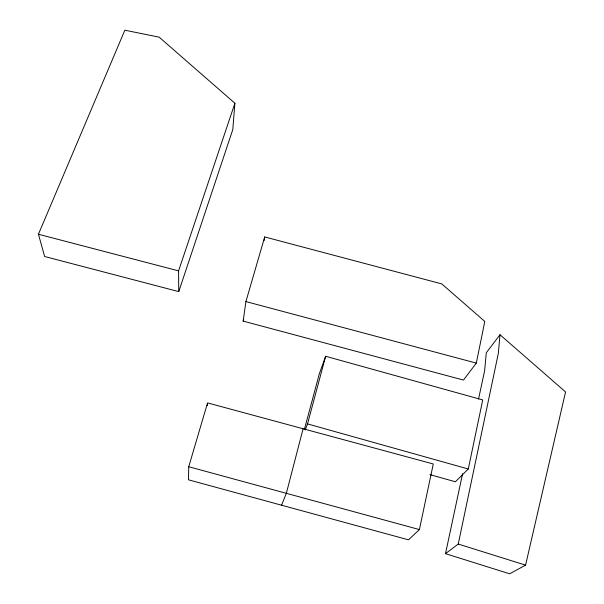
<?xml version="1.0" encoding="UTF-8"?>
<svg xmlns="http://www.w3.org/2000/svg" width="604" height="604" viewBox="0 0 604 604"><rect width="100%" height="100%" fill="white"/><g stroke="black" fill="none" stroke-linecap="round" stroke-linejoin="round"><path stroke-width="0.91" d="M188.742 466.726L188.478 479.81L408.485 539.833L419.41 529.572L433.272 463.97L207.549 402.898L188.742 466.726L419.41 529.572M207.353 405.669L207.489 403.827M234.896 103.254L232.789 129.588L178.761 291.626L44.651 256.504L38.437 234.246L124.847 30.2L159.177 37.161L234.896 103.254L178.573 270.879L178.761 291.626M499.999 334.737L498.353 353.272L458.24 544.053L445.495 553.664L509.663 573.8L525.571 565.14L565.563 391.951L499.999 334.737L486.296 352.759L484.635 370.599L478.542 399.116M243.17 321.109L245.911 301.57L264.703 236.942L441.796 283.903L484.793 321.434L476.307 363.095L463.487 380.067L243.17 321.109L243.699 319.305M264.129 240.581L264.703 236.942M429.957 474.631L455.386 481.773L468.289 468.998L482.739 399.924L325.654 356.262L319.373 373.657L304.341 429.625M445.495 553.664L462.604 473.634M303.11 428.757L286.349 493.294L281.585 505.186M305.216 429.98L307.519 423.902L325.654 356.262M38.437 234.246L178.573 270.879M245.911 301.57L476.307 363.095M307.519 423.902L468.289 468.998M458.24 544.053L525.571 565.14"/></g></svg>
